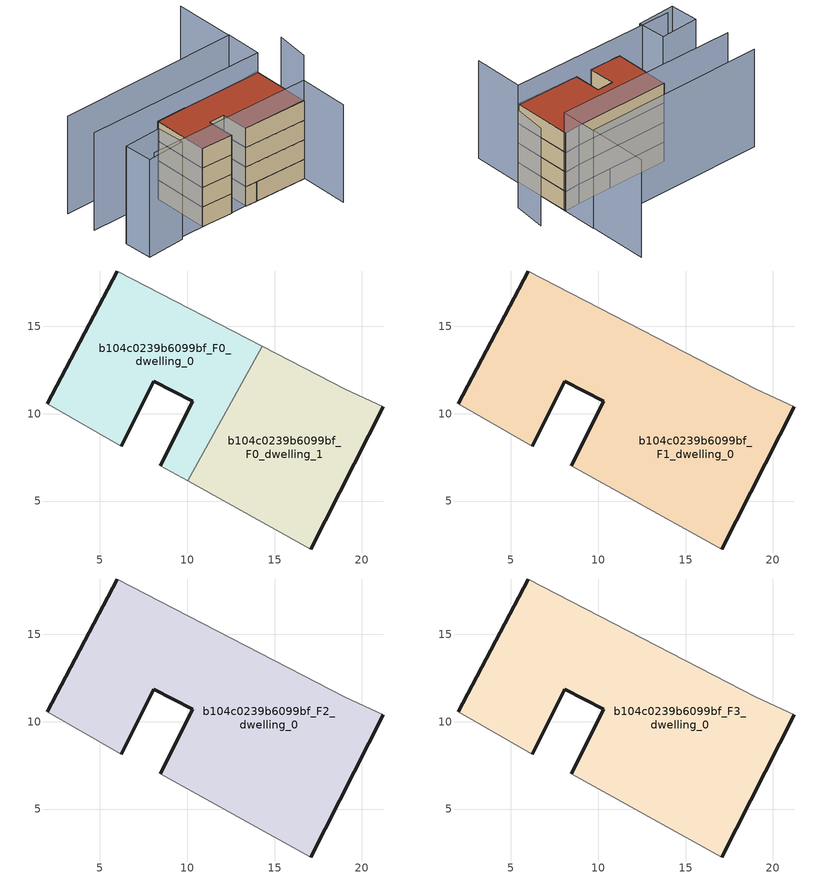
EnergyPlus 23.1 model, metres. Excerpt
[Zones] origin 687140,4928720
b104c0239b6099bf_F0_dwelling_0
 floor ground (EU_floor_Construction): 10.03,6.15 14.3,13.86 5.99,18.16 1.98,10.55 6.22,8.13 8.08,11.84 10.31,10.72 8.46,7.01 z0
 wall outside (EU_wall_Construction): 8.46,7.01 10.31,10.72 8.08,11.84 6.22,8.13 / 1.98,10.55 5.99,18.16 z0:3
 wall adiabatic (EU_wall_Construction): 6.22,8.13 1.98,10.55 / 5.99,18.16 14.3,13.86 / 10.03,6.15 8.46,7.01 z0:3
 wall to b104c0239b6099bf_F0_dwelling_1 (EU_wall_Construction): 14.3,13.86 10.03,6.15 z0:3
b104c0239b6099bf_F0_dwelling_1
 floor ground (EU_floor_Construction): 17.07,2.25 21.22,10.38 19.05,11.39 14.3,13.86 10.03,6.15 z0
 wall outside (EU_wall_Construction): 21.22,10.38 17.07,2.25 z0:3
 wall adiabatic (EU_wall_Construction): 14.3,13.86 19.05,11.39 21.22,10.38 / 17.07,2.25 10.03,6.15 z0:3
b104c0239b6099bf_F1_dwelling_0
 floor to b104c0239b6099bf_F0_dwelling_0 (EU_floor_Construction): 10.03,6.15 14.29,13.86 5.99,18.16 1.98,10.55 6.22,8.13 8.08,11.84 10.31,10.72 8.46,7.01 z3
 floor to b104c0239b6099bf_F0_dwelling_1 (EU_floor_Construction): 17.07,2.25 21.22,10.38 19.05,11.39 14.29,13.86 10.03,6.15 z3
 wall outside (EU_wall_Construction): 21.22,10.38 17.07,2.25 / 8.46,7.01 10.31,10.72 8.08,11.84 6.22,8.13 / 1.98,10.55 5.99,18.16 z3:6
 wall adiabatic (EU_wall_Construction): 17.07,2.25 8.46,7.01 / 6.22,8.13 1.98,10.55 / 5.99,18.16 19.05,11.39 21.22,10.38 z3:6
b104c0239b6099bf_F2_dwelling_0
 floor to b104c0239b6099bf_F1_dwelling_0 (EU_floor_Construction): 17.07,2.25 21.22,10.38 19.05,11.39 5.99,18.16 1.98,10.55 6.22,8.13 8.08,11.84 10.31,10.72 8.46,7.01 z6
 wall outside (EU_wall_Construction): 21.22,10.38 17.07,2.25 / 8.46,7.01 10.31,10.72 8.08,11.84 6.22,8.13 / 1.98,10.55 5.99,18.16 z6:9
 wall adiabatic (EU_wall_Construction): 17.07,2.25 8.46,7.01 / 6.22,8.13 1.98,10.55 / 5.99,18.16 19.05,11.39 21.22,10.38 z6:9
b104c0239b6099bf_F3_dwelling_0
 floor to b104c0239b6099bf_F2_dwelling_0 (EU_floor_Construction): 17.07,2.25 21.22,10.38 19.05,11.39 5.99,18.16 1.98,10.55 6.22,8.13 8.08,11.84 10.31,10.72 8.46,7.01 z9
 wall outside (EU_wall_Construction): 21.22,10.38 17.07,2.25 / 8.46,7.01 10.31,10.72 8.08,11.84 6.22,8.13 / 1.98,10.55 5.99,18.16 z9:12
 wall adiabatic (EU_wall_Construction): 17.07,2.25 8.46,7.01 / 6.22,8.13 1.98,10.55 / 5.99,18.16 19.05,11.39 21.22,10.38 z9:12
 roof outside (EU_roof_Construction): 19.05,11.39 21.22,10.38 17.07,2.25 8.46,7.01 10.31,10.72 8.08,11.84 6.22,8.13 1.98,10.55 5.99,18.16 z12
shading: 22.65,4.45 25.51,8.63 / -5.24,14.41 17.26,2.4 / 17.26,2.4 13.65,-4.36 / 23.73,15.11 21.1,10.15 / 21.1,10.15 -3.65,23.27 / 27.77,23.25 23.63,15.11 / 23.63,15.11 -1.25,27.78 / -5.1,18.32 0.19,15.83 / 0.19,15.83 -1.64,11.93 / -1.64,11.93 -6.93,14.42 / -6.93,14.42 -5.1,18.32 z0:15
[Building]
EU S2 Campaign: North Axis=0; Terrain=City; Solar Distribution=FullExterior
[Site:Location]
Bologna: Latitude=44.5; Longitude=11.25; Time Zone=1; Elevation=37
[SizingPeriod:WeatherFileDays]
AnnualSizingPeriod: Begin Month=1; Begin Day of Month=1; End Month=12; End Day of Month=31; Day of Week for Start Day=Monday; Use Weather File Daylight Saving Period=No; Use Weather File Rain and Snow Indicators=No
[MATERIAL]
EU_InternalMass_Material: Roughness=MediumRough; Thickness=0.1; Conductivity=1; Density=1800; Specific Heat=900; Thermal Absorptance=0.9; Solar Absorptance=0.7; Visible Absorptance=0.7
[MATERIAL:NOMASS] Roughness=MediumRough; Thermal Absorptance=0.9; Solar Absorptance=0.7; Visible Absorptance=0.7
Name | Thermal Resistance
EU_wall_NoMass | 0.937881
EU_roof_NoMass | 0.548572
EU_floor_NoMass | 0.71348
[CONSTRUCTION]
EU_wall_Construction: EU_wall_NoMass
EU_roof_Construction: EU_roof_NoMass
EU_floor_Construction: EU_floor_NoMass
EU_InternalMass_Construction: EU_InternalMass_Material
[ZONE] Type=1; Multiplier=1; Ceiling Height=autocalculate; Floor Area=autocalculate; Part of Total Floor Area=Yes
Name | Volume
b104c0239b6099bf_F0_dwelling_0 | 211.704
b104c0239b6099bf_F1_dwelling_0 | 423.426
b104c0239b6099bf_F2_dwelling_0; b104c0239b6099bf_F3_dwelling_0 | 423.437
b104c0239b6099bf_F0_dwelling_1 | 211.723
[INTERNALMASS] Construction=EU_InternalMass_Construction
Name | Zone or ZoneList | Surface Area
b104c0239b6099bf_F0_dwelling_0_EU_InternalMass | b104c0239b6099bf_F0_dwelling_0 | 70.5682
b104c0239b6099bf_F0_dwelling_1_EU_InternalMass | b104c0239b6099bf_F0_dwelling_1 | 70.5742
b104c0239b6099bf_F1_dwelling_0_EU_InternalMass | b104c0239b6099bf_F1_dwelling_0 | 141.146
b104c0239b6099bf_F2_dwelling_0_EU_InternalMass | b104c0239b6099bf_F2_dwelling_0 | 141.146
b104c0239b6099bf_F3_dwelling_0_EU_InternalMass | b104c0239b6099bf_F3_dwelling_0 | 141.146
[OTHEREQUIPMENT] Fuel Type=Electricity; Design Level Calculation Method=Watts/Area; Power per Zone Floor Area=1; Fraction Latent=0; Fraction Radiant=0; Fraction Lost=0; Carbon Dioxide Generation Rate=0; EndUse Subcategory=EU_Step8_InternalGains
Name | Zone or ZoneList or Space or SpaceList | Schedule
EU_Step8_InternalGain_b104c0239b6099bf_F0_dwelling_0_f000 | b104c0239b6099bf_F0_dwelling_0 | EU_Step8_GainSchedule_b104c0239b6099bf_F0_dwelling_0_f000
EU_Step8_InternalGain_b104c0239b6099bf_F0_dwelling_1_f000 | b104c0239b6099bf_F0_dwelling_1 | EU_Step8_GainSchedule_b104c0239b6099bf_F0_dwelling_1_f000
EU_Step8_InternalGain_b104c0239b6099bf_F1_dwelling_0_f000 | b104c0239b6099bf_F1_dwelling_0 | EU_Step8_GainSchedule_b104c0239b6099bf_F1_dwelling_0_f000
EU_Step8_InternalGain_b104c0239b6099bf_F2_dwelling_0_f000 | b104c0239b6099bf_F2_dwelling_0 | EU_Step8_GainSchedule_b104c0239b6099bf_F2_dwelling_0_f000
EU_Step8_InternalGain_b104c0239b6099bf_F3_dwelling_0_f000 | b104c0239b6099bf_F3_dwelling_0 | EU_Step8_GainSchedule_b104c0239b6099bf_F3_dwelling_0_f000
[ZONEVENTILATION:DESIGNFLOWRATE] Schedule=EU_AlwaysOn; Design Flow Rate Calculation Method=AirChanges/Hour; Air Changes per Hour=0.687892; Ventilation Type=Natural; Fan Pressure Rise=0; Fan Total Efficiency=1; Constant Term Coefficient=1; Temperature Term Coefficient=0; Velocity Term Coefficient=0; Velocity Squared Term Coefficient=0; Minimum Indoor Temperature=-100; Maximum Indoor Temperature=100; Delta Temperature=-100; Minimum Outdoor Temperature=-100; Maximum Outdoor Temperature=100; Maximum Wind Speed=40
Name | Zone or ZoneList or Space or SpaceList
EU_ConstantAir_b104c0239b6099bf_F0_dwelling_0 | b104c0239b6099bf_F0_dwelling_0
EU_ConstantAir_b104c0239b6099bf_F0_dwelling_1 | b104c0239b6099bf_F0_dwelling_1
EU_ConstantAir_b104c0239b6099bf_F1_dwelling_0 | b104c0239b6099bf_F1_dwelling_0
EU_ConstantAir_b104c0239b6099bf_F2_dwelling_0 | b104c0239b6099bf_F2_dwelling_0
EU_ConstantAir_b104c0239b6099bf_F3_dwelling_0 | b104c0239b6099bf_F3_dwelling_0
[HVACTEMPLATE:THERMOSTAT] Constant Heating Setpoint=20; Constant Cooling Setpoint=50
EU_HeatOnly_b104c0239b6099bf_F0_dwelling_0; EU_HeatOnly_b104c0239b6099bf_F0_dwelling_1; EU_HeatOnly_b104c0239b6099bf_F1_dwelling_0; EU_HeatOnly_b104c0239b6099bf_F2_dwelling_0; EU_HeatOnly_b104c0239b6099bf_F3_dwelling_0
[HVACTEMPLATE:ZONE:IDEALLOADSAIRSYSTEM] System Availability Schedule=EU_AlwaysOn; Maximum Heating Supply Air Temperature=50; Minimum Cooling Supply Air Temperature=13; Maximum Heating Supply Air Humidity Ratio=0.0156; Minimum Cooling Supply Air Humidity Ratio=0.0077; Heating Limit=NoLimit; Cooling Limit=NoLimit; Heating Availability Schedule=EU_AlwaysOn; Cooling Availability Schedule=EU_CoolingOff; Dehumidification Control Type=ConstantSensibleHeatRatio; Cooling Sensible Heat Ratio=0.7; Dehumidification Setpoint=60; Humidification Control Type=None; Humidification Setpoint=30; Outdoor Air Method=None; Outdoor Air Flow Rate per Person=0.00944; Outdoor Air Flow Rate per Zone Floor Area=0; Outdoor Air Flow Rate per Zone=0; Demand Controlled Ventilation Type=None; Outdoor Air Economizer Type=NoEconomizer; Heat Recovery Type=None; Sensible Heat Recovery Effectiveness=0.7; Latent Heat Recovery Effectiveness=0.65
Name | Template Thermostat
b104c0239b6099bf_F0_dwelling_0 | EU_HeatOnly_b104c0239b6099bf_F0_dwelling_0
b104c0239b6099bf_F0_dwelling_1 | EU_HeatOnly_b104c0239b6099bf_F0_dwelling_1
b104c0239b6099bf_F1_dwelling_0 | EU_HeatOnly_b104c0239b6099bf_F1_dwelling_0
b104c0239b6099bf_F2_dwelling_0 | EU_HeatOnly_b104c0239b6099bf_F2_dwelling_0
b104c0239b6099bf_F3_dwelling_0 | EU_HeatOnly_b104c0239b6099bf_F3_dwelling_0
[SIZING:ZONE] Zone Cooling Design Supply Air Temperature Input Method=SupplyAirTemperature; Zone Cooling Design Supply Air Temperature=13; Zone Heating Design Supply Air Temperature Input Method=SupplyAirTemperature; Zone Heating Design Supply Air Temperature=50; Zone Cooling Design Supply Air Humidity Ratio=0.008; Zone Heating Design Supply Air Humidity Ratio=0.008; Cooling Design Air Flow Method=DesignDay; Cooling Design Air Flow Rate=0; Cooling Minimum Air Flow per Zone Floor Area=0.000762; Cooling Minimum Air Flow=0; Cooling Minimum Air Flow Fraction=0.2; Heating Design Air Flow Method=DesignDay; Heating Design Air Flow Rate=0; Heating Maximum Air Flow per Zone Floor Area=0.002032; Heating Maximum Air Flow=0.141576; Heating Maximum Air Flow Fraction=0.3; Account for Dedicated Outdoor Air System=No; Dedicated Outdoor Air System Control Strategy=NeutralSupplyAir; Dedicated Outdoor Air Low Setpoint Temperature for Design=autosize; Dedicated Outdoor Air High Setpoint Temperature for Design=autosize; Zone Load Sizing Method=Sensible Load Only No Latent Load; Zone Latent Cooling Design Supply Air Humidity Ratio Input Method=HumidityRatioDifference; Zone Cooling Design Supply Air Humidity Ratio Difference=0.005; Zone Latent Heating Design Supply Air Humidity Ratio Input Method=HumidityRatioDifference; Zone Humidification Design Supply Air Humidity Ratio Difference=0.005
b104c0239b6099bf_F0_dwelling_0; b104c0239b6099bf_F0_dwelling_1; b104c0239b6099bf_F1_dwelling_0; b104c0239b6099bf_F2_dwelling_0; b104c0239b6099bf_F3_dwelling_0
[SCHEDULE:CONSTANT]
Name | Hourly Value
EU_AlwaysOn | 1
EU_CoolingOff | 0
[SCHEDULE:FILE] Column Number=1; Rows to Skip at Top=0; Number of Hours of Data=8760; Column Separator=Comma; Interpolate to Timestep=No; Minutes per Item=60; Adjust Schedule for Daylight Savings=Yes
Name | File
EU_Step8_GainSchedule_b104c0239b6099bf_F0_dwelling_0_f000 | ../../schedules/b104c0239b6099bf/b104c0239b6099bf_F0_dwelling_0_f000_gain.csv
EU_Step8_GainSchedule_b104c0239b6099bf_F0_dwelling_1_f000 | ../../schedules/b104c0239b6099bf/b104c0239b6099bf_F0_dwelling_1_f000_gain.csv
EU_Step8_GainSchedule_b104c0239b6099bf_F1_dwelling_0_f000 | ../../schedules/b104c0239b6099bf/b104c0239b6099bf_F1_dwelling_0_f000_gain.csv
EU_Step8_GainSchedule_b104c0239b6099bf_F2_dwelling_0_f000 | ../../schedules/b104c0239b6099bf/b104c0239b6099bf_F2_dwelling_0_f000_gain.csv
EU_Step8_GainSchedule_b104c0239b6099bf_F3_dwelling_0_f000 | ../../schedules/b104c0239b6099bf/b104c0239b6099bf_F3_dwelling_0_f000_gain.csv
